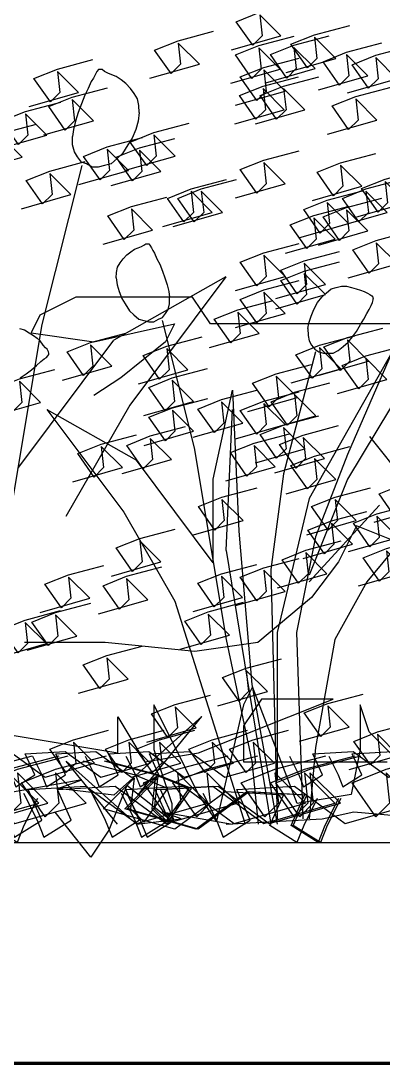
# Model space of a CAD drawing. Header units: metres. Extents: x -109 to 591, y -5 to 592.
# Drawn here: x 474.731 to 474.8951, y 6.5749 to 7.0474 of the extents above; entities that cross this region are included whole.
import ezdxf

# ---------------------------------------------------------------- set-up
doc = ezdxf.new("R2010")
doc.units = ezdxf.units.M
doc.header["$LTSCALE"] = 0.03
doc.layers.add('ARBOLES', color=118, linetype='Continuous')
doc.layers.add('Areas verdes', color=74, linetype='Continuous')
doc.layers.add('Muro', color=7, linetype='Continuous', lineweight=70)
doc.layers.add('Muro bajo', color=7, linetype='Continuous', lineweight=30)

# ---------------------------------------------------------------- blocks, each defined once
blk = doc.blocks.new('palm1')
at = {"layer": 'ARBOLES', "color": 108}
for points in [[(296.17797, 19.08895), (296.19604, 19.11151)], [(296.17828, 18.94474), (296.19634, 18.96279), (296.20085, 18.97633), (296.20085, 18.95377), (296.20537, 18.93121), (296.23246, 18.92669), (296.25504, 18.98536), (296.25956, 18.97633), (296.27311, 18.91767), (296.28214, 18.93121), (296.29568, 18.95828), (296.30472, 18.97633), (296.30472, 18.95377), (296.29568, 18.92669), (296.29568, 18.91767), (296.31826, 18.93572), (296.32729, 18.91316), (296.33632, 18.89962), (296.35439, 18.92218)]]:
    blk.add_lwpolyline(points, dxfattribs=at)
at = {"layer": 'ARBOLES', "color": 53}
for points in [[(296.02328, 19.20879), (296.04585, 19.21781), (296.06392, 19.21781), (296.09101, 19.20427), (296.09553, 19.17268), (296.15423, 19.16817), (296.19036, 19.16817), (296.21293, 19.16817), (296.27615, 19.16817), (296.28518, 19.18171), (296.34389, 19.18171), (296.36195, 19.17268), (296.36647, 19.16366), (296.33486, 19.15915), (296.29422, 19.16817), (296.29873, 19.15915), (296.32131, 19.1411), (296.33486, 19.13207)], [(296.37695, 18.96119), (296.32276, 18.95216), (296.32276, 18.97021), (296.30922, 18.94765), (296.28212, 18.95216), (296.21439, 18.97924), (296.25051, 18.97924), (296.25954, 18.9657), (296.25954, 18.94765), (296.18729, 18.94765)]]:
    blk.add_lwpolyline(points, dxfattribs=at)
at = {"layer": 'ARBOLES', "color": 72}
blk.add_lwpolyline([(296.1801, 19.05739), (296.20268, 19.06641), (296.21171, 19.04836), (296.22525, 19.03031), (296.25235, 19.00775), (296.28396, 19.00324), (296.32912, 19.00775), (296.36976, 19.00775)], dxfattribs=at)

msp = doc.modelspace()

# ---------------------------------------------------------------- linework, layer by layer
at = {"layer": 'Areas verdes', "color": 6, "linetype": 'Continuous'}
for p, q in [((474.76468, 7.02299), (474.76382, 7.02144)), ((474.76545, 7.02454), (474.76468, 7.02299)), ((474.76615, 7.02532), (474.76545, 7.02454)), ((474.76685, 7.02532), (474.76615, 7.02532)), ((474.76778, 7.02532), (474.76685, 7.02532)), ((474.76887, 7.02454), (474.76778, 7.02532)), ((474.77034, 7.02377), (474.76887, 7.02454)), ((474.77213, 7.02299), (474.77034, 7.02377)), ((474.77422, 7.02221), (474.77213, 7.02299)), ((474.77639, 7.02066), (474.77422, 7.02221)), ((474.76281, 7.01989), (474.7615, 7.01678)), ((474.76382, 7.02144), (474.76281, 7.01989)), ((474.77857, 7.01911), (474.77639, 7.02066)), ((474.78066, 7.01678), (474.77857, 7.01911)), ((474.75994, 7.01368), (474.75847, 7.0098)), ((474.7615, 7.01678), (474.75994, 7.01368)), ((474.78237, 7.01445), (474.78066, 7.01678)), ((474.78376, 7.01213), (474.78237, 7.01445)), ((474.75847, 7.0098), (474.75699, 7.00592)), ((474.78446, 7.00902), (474.78376, 7.01213)), ((474.78462, 7.00592), (474.78446, 7.00902)), ((474.75699, 7.00592), (474.75575, 7.00204)), ((474.78462, 7.00592), (474.78407, 7.00204)), ((474.75575, 7.00204), (474.75482, 6.99816)), ((474.78407, 7.00204), (474.78299, 6.99816)), ((474.75482, 6.99816), (474.75436, 6.99506)), ((474.75443, 6.99118), (474.75436, 6.99506)), ((474.78144, 6.99428), (474.77942, 6.99118)), ((474.78299, 6.99816), (474.78144, 6.99428)), ((474.75521, 6.98807), (474.75443, 6.99118)), ((474.77942, 6.99118), (474.77709, 6.9873)), ((474.75661, 6.98575), (474.75521, 6.98807)), ((474.75847, 6.98342), (474.75661, 6.98575)), ((474.77453, 6.98497), (474.77182, 6.98264)), ((474.77709, 6.9873), (474.77453, 6.98497)), ((474.76072, 6.98264), (474.75847, 6.98342)), ((474.76328, 6.98109), (474.76072, 6.98264)), ((474.76607, 6.98109), (474.76328, 6.98109)), ((474.76894, 6.98187), (474.76607, 6.98109)), ((474.77182, 6.98264), (474.76894, 6.98187)), ((474.78674, 6.94579), (474.78761, 6.94641)), ((474.78761, 6.94641), (474.78836, 6.94641)), ((474.78836, 6.94641), (474.78892, 6.94641)), ((474.78892, 6.94641), (474.78947, 6.94579)), ((474.77898, 6.94144), (474.78072, 6.94268)), ((474.78072, 6.94268), (474.78246, 6.94392)), ((474.78246, 6.94392), (474.78414, 6.94454)), ((474.78414, 6.94454), (474.78556, 6.94516)), ((474.78556, 6.94516), (474.78674, 6.94579)), ((474.78947, 6.94579), (474.79009, 6.94454)), ((474.79009, 6.94454), (474.79078, 6.9433)), ((474.79078, 6.9433), (474.79158, 6.94206)), ((474.79158, 6.94206), (474.79264, 6.93958)), ((474.77482, 6.93585), (474.77594, 6.93772)), ((474.77594, 6.93772), (474.77731, 6.93958)), ((474.77731, 6.93958), (474.77898, 6.94144)), ((474.79264, 6.93958), (474.79388, 6.93709)), ((474.79388, 6.93709), (474.79506, 6.93399)), ((474.77414, 6.93089), (474.77427, 6.93337)), ((474.77427, 6.93337), (474.77482, 6.93585)), ((474.79506, 6.93399), (474.79624, 6.93089)), ((474.77414, 6.93089), (474.77458, 6.92778)), ((474.77458, 6.92778), (474.77545, 6.92468)), ((474.79624, 6.93089), (474.79723, 6.92778)), ((474.79723, 6.92778), (474.79798, 6.92468)), ((474.77545, 6.92468), (474.77669, 6.92158)), ((474.79798, 6.92468), (474.79835, 6.9222)), ((474.86725, 6.9222), (474.8693, 6.92406)), ((474.8693, 6.92406), (474.87154, 6.92592)), ((474.87154, 6.92592), (474.87383, 6.92654)), ((474.87383, 6.92654), (474.87619, 6.92716)), ((474.87619, 6.92716), (474.87849, 6.92716)), ((474.87849, 6.92716), (474.88072, 6.92654)), ((474.88072, 6.92654), (474.88283, 6.92592)), ((474.88283, 6.92592), (474.88476, 6.9253)), ((474.88476, 6.9253), (474.8865, 6.92468)), ((474.8865, 6.92468), (474.88792, 6.92406)), ((474.88792, 6.92406), (474.88904, 6.92344)), ((474.88904, 6.92344), (474.88991, 6.92282)), ((474.88991, 6.92282), (474.89041, 6.9222)), ((474.77669, 6.92158), (474.7783, 6.91909)), ((474.7783, 6.91909), (474.78016, 6.91599)), ((474.79767, 6.91661), (474.79829, 6.91909)), ((474.79829, 6.91909), (474.79835, 6.9222)), ((474.86371, 6.91661), (474.86533, 6.91971)), ((474.86533, 6.91971), (474.86725, 6.9222)), ((474.88873, 6.91661), (474.8896, 6.91847)), ((474.8896, 6.91847), (474.89022, 6.91971)), ((474.89022, 6.91971), (474.89053, 6.92096)), ((474.89041, 6.9222), (474.89059, 6.92158)), ((474.89053, 6.92096), (474.89059, 6.92158)), ((474.78016, 6.91599), (474.78221, 6.91413)), ((474.78221, 6.91413), (474.78438, 6.91227)), ((474.79506, 6.91289), (474.79655, 6.91475)), ((474.79655, 6.91475), (474.79767, 6.91661)), ((474.86148, 6.9104), (474.86241, 6.91351)), ((474.86241, 6.91351), (474.86371, 6.91661)), ((474.88631, 6.91227), (474.88761, 6.91475)), ((474.88761, 6.91475), (474.88873, 6.91661)), ((474.78438, 6.91227), (474.78668, 6.91164)), ((474.78668, 6.91164), (474.78898, 6.91102)), ((474.78898, 6.91102), (474.79121, 6.91102)), ((474.79121, 6.91102), (474.79326, 6.91227)), ((474.79326, 6.91227), (474.79506, 6.91289)), ((474.86098, 6.90792), (474.86148, 6.9104)), ((474.88302, 6.90668), (474.88476, 6.90978)), ((474.88476, 6.90978), (474.88631, 6.91227)), ((474.73035, 6.90792), (474.73264, 6.9073)), ((474.73264, 6.9073), (474.73475, 6.90606)), ((474.73475, 6.90606), (474.73668, 6.90482)), ((474.73668, 6.90482), (474.73835, 6.90357)), ((474.86098, 6.90792), (474.86105, 6.90482)), ((474.86105, 6.90482), (474.8616, 6.90233)), ((474.87917, 6.90171), (474.88116, 6.9042)), ((474.88116, 6.9042), (474.88302, 6.90668)), ((474.73978, 6.90233), (474.73835, 6.90357)), ((474.74109, 6.90047), (474.73978, 6.90233)), ((474.74208, 6.89923), (474.74109, 6.90047)), ((474.74289, 6.89861), (474.74208, 6.89923)), ((474.8616, 6.90233), (474.86266, 6.90047)), ((474.86266, 6.90047), (474.86415, 6.89861)), ((474.87476, 6.89799), (474.877, 6.89985)), ((474.877, 6.89985), (474.87917, 6.90171)), ((474.74152, 6.89426), (474.74258, 6.89488)), ((474.74258, 6.89488), (474.74326, 6.89551)), ((474.74344, 6.89737), (474.74289, 6.89861)), ((474.74326, 6.89551), (474.74363, 6.89613)), ((474.74369, 6.89675), (474.74344, 6.89737)), ((474.74363, 6.89613), (474.74369, 6.89675)), ((474.86415, 6.89861), (474.86595, 6.89737)), ((474.86595, 6.89737), (474.868, 6.89675)), ((474.868, 6.89675), (474.87017, 6.89675)), ((474.87017, 6.89675), (474.87247, 6.89675)), ((474.87247, 6.89675), (474.87476, 6.89799)), ((474.73587, 6.8893), (474.73811, 6.89116)), ((474.73811, 6.89116), (474.74003, 6.89302)), ((474.74003, 6.89302), (474.74152, 6.89426)), ((474.73072, 6.88557), (474.73339, 6.88744)), ((474.73339, 6.88744), (474.73587, 6.8893))]:
    msp.add_line(p, q, dxfattribs=at)
at = {"layer": 'Areas verdes', "linetype": 'Continuous'}
for p, q in [((474.75862, 6.98187), (474.74047, 6.90971)), ((474.8238, 6.93143), (474.77306, 6.90272)), ((474.8238, 6.93143), (474.78035, 6.87324)), ((474.74047, 6.90971), (474.72239, 6.80108)), ((474.79494, 6.91164), (474.80946, 6.85392)), ((474.7296, 6.84453), (474.77306, 6.90272)), ((474.86446, 6.89737), (474.85, 6.84212)), ((474.89922, 6.89737), (474.8616, 6.83095)), ((474.89922, 6.89737), (474.87898, 6.85081)), ((474.90506, 6.88309), (474.87898, 6.83964)), ((474.81815, 6.83964), (474.82684, 6.87999)), ((474.82684, 6.87999), (474.8297, 6.81605)), ((474.74279, 6.8713), (474.78339, 6.84833)), ((474.74279, 6.8713), (474.77756, 6.82474)), ((474.78035, 6.87324), (474.75133, 6.8228)), ((474.82392, 6.80736), (474.82684, 6.8713)), ((474.80946, 6.85392), (474.82392, 6.76701)), ((474.81815, 6.80177), (474.78339, 6.84833)), ((474.87898, 6.85081), (474.86446, 6.81357)), ((474.81815, 6.80177), (474.81815, 6.83964)), ((474.85, 6.84212), (474.84422, 6.79867)), ((474.87898, 6.83964), (474.8616, 6.79619)), ((474.8616, 6.83095), (474.84708, 6.77012)), ((474.77756, 6.82474), (474.80077, 6.78439)), ((474.8616, 6.79308), (474.89345, 6.82784)), ((474.91375, 6.82474), (474.88767, 6.79308)), ((474.8297, 6.81605), (474.83553, 6.74653)), ((474.86446, 6.81357), (474.85577, 6.77012)), ((474.82392, 6.80736), (474.84422, 6.68321)), ((474.84422, 6.79867), (474.84708, 6.6857)), ((474.88767, 6.79308), (474.87315, 6.76701)), ((474.80077, 6.78439), (474.83262, 6.68321)), ((474.82392, 6.76701), (474.83553, 6.71177)), ((474.84708, 6.77012), (474.84708, 6.70308)), ((474.85577, 6.77012), (474.85869, 6.6857)), ((474.87315, 6.76701), (474.86446, 6.71797)), ((474.83553, 6.74653), (474.84708, 6.68321)), ((474.81294, 6.73202), (474.77306, 6.69633)), ((474.78392, 6.69633), (474.81294, 6.73202)), ((474.86446, 6.71797), (474.8616, 6.6857)), ((474.75148, 6.71177), (474.78339, 6.68321)), ((474.7747, 6.68321), (474.75148, 6.71177)), ((474.83553, 6.71177), (474.83839, 6.68321)), ((474.75862, 6.70331), (474.71874, 6.69633)), ((474.74776, 6.69943), (474.75862, 6.70331)), ((474.77306, 6.69633), (474.74776, 6.69943)), ((474.79494, 6.6888), (474.82684, 6.68321)), ((474.80363, 6.6857), (474.79494, 6.6888)), ((474.86738, 6.6857), (474.88184, 6.6888)), ((474.88184, 6.6888), (474.9166, 6.6857)), ((474.78339, 6.68321), (474.80363, 6.6857)), ((474.82392, 6.68321), (474.86738, 6.6857))]:
    msp.add_line(p, q, dxfattribs=at)
at = {"layer": 'Areas verdes'}
for points in [[(474.82639, 7.03425), (474.8488, 7.04065), (474.83919, 7.05025), (474.84026, 7.04065), (474.83599, 7.03638), (474.82852, 7.04705), (474.83919, 7.05131), (474.8552, 7.05558)], [(474.78941, 7.0214), (474.81182, 7.0278), (474.80222, 7.03739), (474.80328, 7.0278), (474.79902, 7.02353), (474.79155, 7.0342), (474.80222, 7.03846), (474.81822, 7.04273)], [(474.85118, 7.02403), (474.87359, 7.03043), (474.86399, 7.04002), (474.86506, 7.03043), (474.86079, 7.02616), (474.85332, 7.03682), (474.86399, 7.04109), (474.87999, 7.04535)], [(474.82602, 7.01918), (474.84843, 7.02558), (474.83882, 7.03517), (474.83989, 7.02558), (474.83562, 7.02131), (474.82815, 7.03197), (474.83882, 7.03624), (474.85483, 7.0405)], [(474.84186, 7.01937), (474.86427, 7.02577), (474.85467, 7.03536), (474.85573, 7.02577), (474.85147, 7.0215), (474.844, 7.03217), (474.85467, 7.03643), (474.87067, 7.0407)], [(474.86572, 7.01613), (474.88813, 7.02253), (474.87852, 7.03212), (474.87959, 7.02253), (474.87532, 7.01826), (474.86785, 7.02892), (474.87852, 7.03319), (474.89453, 7.03745)], [(474.87888, 7.01478), (474.90129, 7.02118), (474.89169, 7.03077), (474.89275, 7.02118), (474.88849, 7.01691), (474.88102, 7.02757), (474.89169, 7.03184), (474.90769, 7.0361)], [(474.73475, 7.00855), (474.75716, 7.01495), (474.74756, 7.02454), (474.74862, 7.01495), (474.74435, 7.01068), (474.73688, 7.02135), (474.74756, 7.02561), (474.76356, 7.02988)], [(474.82822, 7.00922), (474.85063, 7.01562), (474.84103, 7.02521), (474.84209, 7.01562), (474.83783, 7.01135), (474.83036, 7.02202), (474.84103, 7.02628), (474.85703, 7.03055)], [(474.82788, 7.00074), (474.85029, 7.00714), (474.84068, 7.01674), (474.84175, 7.00714), (474.83748, 7.00287), (474.83001, 7.01354), (474.84068, 7.0178), (474.85669, 7.02207)], [(474.8372, 7.00074), (474.85961, 7.00714), (474.85001, 7.01674), (474.85107, 7.00714), (474.8468, 7.00287), (474.83933, 7.01354), (474.85001, 7.0178), (474.86601, 7.02207)], [(474.86983, 6.99608), (474.89224, 7.00248), (474.88263, 7.01208), (474.8837, 7.00248), (474.87943, 6.99822), (474.87196, 7.00888), (474.88263, 7.01314), (474.89864, 7.01741)], [(474.74145, 6.99578), (474.76386, 7.00218), (474.75425, 7.01177), (474.75532, 7.00218), (474.75105, 6.99791), (474.74358, 7.00857), (474.75425, 7.01284), (474.77026, 7.0171)], [(474.72028, 6.98927), (474.74269, 6.99567), (474.73309, 7.00527), (474.73415, 6.99567), (474.72988, 6.99141), (474.72241, 7.00207), (474.73309, 7.00633), (474.74909, 7.0106)], [(474.70921, 6.9793), (474.73162, 6.9857), (474.72201, 6.9953), (474.72308, 6.9857), (474.71881, 6.98144), (474.71134, 6.9921), (474.72201, 6.99636), (474.73802, 7.00063)], [(474.77842, 6.97972), (474.80083, 6.98611), (474.79123, 6.99571), (474.79229, 6.98611), (474.78803, 6.98185), (474.78056, 6.99251), (474.79123, 6.99678), (474.80723, 7.00104)], [(474.75726, 6.97321), (474.77967, 6.97961), (474.77006, 6.9892), (474.77113, 6.97961), (474.76686, 6.97534), (474.75939, 6.986), (474.77006, 6.99027), (474.78607, 6.99453)], [(474.77194, 6.9728), (474.79435, 6.97919), (474.78475, 6.98879), (474.78582, 6.97919), (474.78155, 6.97493), (474.77408, 6.98559), (474.78475, 6.98986), (474.80076, 6.99412)], [(474.82822, 6.96721), (474.85063, 6.97361), (474.84103, 6.98321), (474.84209, 6.97361), (474.83783, 6.96934), (474.83036, 6.98001), (474.84103, 6.98427), (474.85703, 6.98854)], [(474.863, 6.96606), (474.88541, 6.97245), (474.8758, 6.98205), (474.87687, 6.97245), (474.8726, 6.96819), (474.86513, 6.97885), (474.8758, 6.98311), (474.89181, 6.98738)], [(474.73125, 6.96229), (474.75366, 6.96868), (474.74406, 6.97828), (474.74513, 6.96868), (474.74086, 6.96442), (474.73339, 6.97508), (474.74406, 6.97935), (474.76007, 6.98361)], [(474.88314, 6.95858), (474.90555, 6.96498), (474.89594, 6.97458), (474.89701, 6.96498), (474.89274, 6.96072), (474.88527, 6.97138), (474.89594, 6.97564), (474.91195, 6.97991)], [(474.79525, 6.95417), (474.81766, 6.96057), (474.80806, 6.97016), (474.80912, 6.96057), (474.80485, 6.9563), (474.79738, 6.96696), (474.80806, 6.97123), (474.82406, 6.97549)], [(474.79991, 6.95417), (474.82232, 6.96057), (474.81272, 6.97016), (474.81378, 6.96057), (474.80951, 6.9563), (474.80205, 6.96696), (474.81272, 6.97123), (474.82872, 6.97549)], [(474.87449, 6.95417), (474.8969, 6.96057), (474.88729, 6.97016), (474.88836, 6.96057), (474.88409, 6.9563), (474.87662, 6.96696), (474.88729, 6.97123), (474.9033, 6.97549)], [(474.85693, 6.94911), (474.87934, 6.95551), (474.86974, 6.96511), (474.87081, 6.95551), (474.86654, 6.95125), (474.85907, 6.96191), (474.86974, 6.96617), (474.88575, 6.97044)], [(474.76823, 6.94622), (474.79064, 6.95262), (474.78104, 6.96222), (474.7821, 6.95262), (474.77784, 6.94835), (474.77037, 6.95902), (474.78104, 6.96328), (474.79704, 6.96755)], [(474.86572, 6.94581), (474.88813, 6.95221), (474.87852, 6.9618), (474.87959, 6.95221), (474.87532, 6.94794), (474.86785, 6.9586), (474.87852, 6.96287), (474.89453, 6.96713)], [(474.8509, 6.94211), (474.87331, 6.94851), (474.86371, 6.9581), (474.86477, 6.94851), (474.8605, 6.94424), (474.85303, 6.9549), (474.86371, 6.95917), (474.87971, 6.96343)], [(474.87915, 6.93088), (474.90156, 6.93728), (474.89196, 6.94688), (474.89302, 6.93728), (474.88875, 6.93301), (474.88128, 6.94368), (474.89196, 6.94794), (474.90796, 6.95221)], [(474.82822, 6.9252), (474.85063, 6.9316), (474.84103, 6.9412), (474.84209, 6.9316), (474.83783, 6.92734), (474.83036, 6.938), (474.84103, 6.94226), (474.85703, 6.94653)], [(474.84652, 6.92157), (474.86893, 6.92796), (474.85933, 6.93756), (474.86039, 6.92796), (474.85613, 6.9237), (474.84866, 6.93436), (474.85933, 6.93863), (474.87533, 6.94289)], [(474.84652, 6.91691), (474.86893, 6.92331), (474.85933, 6.9329), (474.86039, 6.92331), (474.85613, 6.91904), (474.84866, 6.9297), (474.85933, 6.93397), (474.87533, 6.93823)], [(474.82822, 6.9084), (474.85063, 6.9148), (474.84103, 6.92439), (474.84209, 6.9148), (474.83783, 6.91053), (474.83036, 6.92119), (474.84103, 6.92546), (474.85703, 6.92972)], [(474.81646, 6.89937), (474.83887, 6.90576), (474.82926, 6.91536), (474.83033, 6.90576), (474.82606, 6.9015), (474.81859, 6.91216), (474.82926, 6.91643), (474.84527, 6.92069)], [(474.74978, 6.88456), (474.77219, 6.89096), (474.76258, 6.90056), (474.76365, 6.89096), (474.75938, 6.8867), (474.75191, 6.89736), (474.76258, 6.90162), (474.77859, 6.90589)], [(474.78422, 6.88289), (474.80663, 6.88929), (474.79703, 6.89888), (474.79809, 6.88929), (474.79382, 6.88502), (474.78635, 6.89569), (474.79703, 6.89995), (474.81303, 6.90422)], [(474.85343, 6.8833), (474.87584, 6.8897), (474.86624, 6.8993), (474.86731, 6.8897), (474.86304, 6.88544), (474.85557, 6.8961), (474.86624, 6.90036), (474.88225, 6.90463)], [(474.86607, 6.8868), (474.88848, 6.8932), (474.87888, 6.90279), (474.87994, 6.8932), (474.87568, 6.88893), (474.86821, 6.89959), (474.87888, 6.90386), (474.89488, 6.90812)], [(474.87441, 6.87847), (474.89681, 6.88487), (474.88721, 6.89447), (474.88828, 6.88487), (474.88401, 6.88061), (474.87654, 6.89127), (474.88721, 6.89553), (474.90322, 6.8998)], [(474.78675, 6.8685), (474.80916, 6.8749), (474.79956, 6.88449), (474.80063, 6.8749), (474.79636, 6.87063), (474.78889, 6.88129), (474.79956, 6.88556), (474.81557, 6.88982)], [(474.83384, 6.87032), (474.85625, 6.87672), (474.84664, 6.88632), (474.84771, 6.87672), (474.84344, 6.87245), (474.83597, 6.88312), (474.84664, 6.88738), (474.86265, 6.89165)], [(474.71754, 6.86809), (474.73995, 6.87448), (474.73035, 6.88408), (474.73141, 6.87448), (474.72714, 6.87022), (474.71967, 6.88088), (474.73035, 6.88515), (474.74635, 6.88941)], [(474.84217, 6.862), (474.86458, 6.86839), (474.85497, 6.87799), (474.85604, 6.86839), (474.85177, 6.86413), (474.8443, 6.87479), (474.85497, 6.87906), (474.87098, 6.88332)], [(474.78682, 6.85495), (474.80923, 6.86135), (474.79963, 6.87095), (474.80069, 6.86135), (474.79643, 6.85709), (474.78896, 6.86775), (474.79963, 6.87201), (474.81563, 6.87628)], [(474.80905, 6.85866), (474.83146, 6.86505), (474.82185, 6.87465), (474.82292, 6.86505), (474.81865, 6.86079), (474.81118, 6.87145), (474.82185, 6.87572), (474.83786, 6.87998)], [(474.82822, 6.85799), (474.85063, 6.86439), (474.84103, 6.87398), (474.84209, 6.86439), (474.83783, 6.86012), (474.83036, 6.87078), (474.84103, 6.87505), (474.85703, 6.87931)], [(474.8372, 6.84705), (474.85961, 6.85345), (474.85001, 6.86304), (474.85107, 6.85345), (474.8468, 6.84918), (474.83933, 6.85984), (474.85001, 6.86411), (474.86601, 6.86837)], [(474.77681, 6.84218), (474.79922, 6.84858), (474.78962, 6.85817), (474.79068, 6.84858), (474.78641, 6.84431), (474.77895, 6.85497), (474.78962, 6.85924), (474.80562, 6.8635)], [(474.84602, 6.84259), (474.86843, 6.84899), (474.85883, 6.85859), (474.8599, 6.84899), (474.85563, 6.84472), (474.84816, 6.85539), (474.85883, 6.85965), (474.87484, 6.86392)], [(474.75458, 6.83848), (474.77699, 6.84488), (474.76739, 6.85447), (474.76846, 6.84488), (474.76419, 6.84061), (474.75672, 6.85127), (474.76739, 6.85554), (474.7834, 6.8598)], [(474.8238, 6.83889), (474.84621, 6.84529), (474.8366, 6.85488), (474.83767, 6.84529), (474.8334, 6.84102), (474.82593, 6.85169), (474.8366, 6.85595), (474.85261, 6.86022)], [(474.85118, 6.83308), (474.87359, 6.83948), (474.86399, 6.84907), (474.86506, 6.83948), (474.86079, 6.83521), (474.85332, 6.84587), (474.86399, 6.85014), (474.87999, 6.8544)], [(474.89107, 6.8202), (474.91348, 6.8266), (474.90387, 6.8362), (474.90494, 6.8266), (474.90067, 6.82233), (474.8932, 6.833), (474.90387, 6.83726), (474.91988, 6.84153)], [(474.80923, 6.81445), (474.83164, 6.82085), (474.82204, 6.83044), (474.82311, 6.82085), (474.81884, 6.81658), (474.81137, 6.82724), (474.82204, 6.83151), (474.83804, 6.83577)], [(474.86051, 6.81445), (474.88292, 6.82085), (474.87331, 6.83044), (474.87438, 6.82085), (474.87011, 6.81658), (474.86264, 6.82724), (474.87331, 6.83151), (474.88932, 6.83577)], [(474.85883, 6.80373), (474.88124, 6.81012), (474.87164, 6.81972), (474.8727, 6.81012), (474.86844, 6.80586), (474.86097, 6.81652), (474.87164, 6.82079), (474.88764, 6.82505)], [(474.87943, 6.80684), (474.90184, 6.81324), (474.89224, 6.82283), (474.89331, 6.81324), (474.88904, 6.80897), (474.88157, 6.81964), (474.89224, 6.8239), (474.90825, 6.82817)], [(474.772, 6.79574), (474.79441, 6.80214), (474.78481, 6.81173), (474.78588, 6.80214), (474.78161, 6.79787), (474.77414, 6.80853), (474.78481, 6.8128), (474.80082, 6.81706)], [(474.8472, 6.79036), (474.86961, 6.79676), (474.86, 6.80636), (474.86107, 6.79676), (474.8568, 6.7925), (474.84933, 6.80316), (474.86, 6.80742), (474.87601, 6.81169)], [(474.88383, 6.79124), (474.90624, 6.79764), (474.89663, 6.80723), (474.8977, 6.79764), (474.89343, 6.79337), (474.88596, 6.80403), (474.89663, 6.8083), (474.91264, 6.81256)], [(474.73977, 6.77926), (474.76218, 6.78566), (474.75257, 6.79526), (474.75364, 6.78566), (474.74937, 6.78139), (474.7419, 6.79206), (474.75257, 6.79632), (474.76858, 6.80059)], [(474.76609, 6.77858), (474.78849, 6.78498), (474.77889, 6.79457), (474.77996, 6.78498), (474.77569, 6.78071), (474.76822, 6.79137), (474.77889, 6.79564), (474.7949, 6.7999)], [(474.80898, 6.77967), (474.83139, 6.78607), (474.82179, 6.79567), (474.82285, 6.78607), (474.81858, 6.78181), (474.81111, 6.79247), (474.82179, 6.79673), (474.83779, 6.801)], [(474.82822, 6.78237), (474.85063, 6.78877), (474.84103, 6.79837), (474.84209, 6.78877), (474.83783, 6.7845), (474.83036, 6.79517), (474.84103, 6.79943), (474.85703, 6.8037)], [(474.73385, 6.7621), (474.75626, 6.7685), (474.74665, 6.7781), (474.74772, 6.7685), (474.74345, 6.76424), (474.73598, 6.7749), (474.74665, 6.77916), (474.76266, 6.78343)], [(474.80306, 6.76252), (474.82547, 6.76891), (474.81587, 6.77851), (474.81693, 6.76891), (474.81267, 6.76465), (474.8052, 6.77531), (474.81587, 6.77957), (474.83187, 6.78384)], [(474.72014, 6.75873), (474.74255, 6.76512), (474.73295, 6.77472), (474.73401, 6.76512), (474.72974, 6.76086), (474.72228, 6.77152), (474.73295, 6.77579), (474.74895, 6.78005)], [(474.75712, 6.74266), (474.77953, 6.74906), (474.76992, 6.75866), (474.77099, 6.74906), (474.76672, 6.7448), (474.75925, 6.75546), (474.76992, 6.75972), (474.78593, 6.76399)], [(474.82025, 6.73696), (474.84265, 6.74335), (474.83305, 6.75295), (474.83412, 6.74335), (474.82985, 6.73909), (474.82238, 6.74975), (474.83305, 6.75402), (474.84906, 6.75828)], [(474.78801, 6.72048), (474.81042, 6.72688), (474.80081, 6.73647), (474.80188, 6.72688), (474.79761, 6.72261), (474.79014, 6.73327), (474.80081, 6.73754), (474.81682, 6.7418)], [(474.85722, 6.72089), (474.87963, 6.72729), (474.87003, 6.73689), (474.87109, 6.72729), (474.86683, 6.72302), (474.85936, 6.73369), (474.87003, 6.73795), (474.88603, 6.74222)], [(474.87966, 6.70799), (474.90207, 6.71439), (474.89247, 6.72399), (474.89354, 6.71439), (474.88927, 6.71013), (474.8818, 6.72079), (474.89247, 6.72505), (474.90847, 6.72932)], [(474.69712, 6.71409), (474.70139, 6.70556), (474.70353, 6.70023), (474.71206, 6.70556), (474.70779, 6.71516), (474.72593, 6.71622), (474.74194, 6.7045), (474.76435, 6.71089), (474.75475, 6.72049), (474.75581, 6.71089), (474.75154, 6.70663), (474.74407, 6.71729), (474.75475, 6.72156), (474.77075, 6.72582)], [(474.72231, 6.71409), (474.72658, 6.70556), (474.72871, 6.70023), (474.73725, 6.70556), (474.73298, 6.71516), (474.75112, 6.71622), (474.76713, 6.7045), (474.78954, 6.71089), (474.77993, 6.72049), (474.781, 6.71089), (474.77673, 6.70663), (474.76926, 6.71729), (474.77993, 6.72156), (474.79594, 6.72582)], [(474.7362, 6.71409), (474.74047, 6.70556), (474.7426, 6.70023), (474.75114, 6.70556), (474.74687, 6.71516), (474.76501, 6.71622), (474.78102, 6.7045), (474.80343, 6.71089), (474.79382, 6.72049), (474.79489, 6.71089), (474.79062, 6.70663), (474.78315, 6.71729), (474.79382, 6.72156), (474.80983, 6.72582)], [(474.76006, 6.71409), (474.76433, 6.70556), (474.76646, 6.70023), (474.775, 6.70556), (474.77073, 6.71516), (474.78887, 6.71622), (474.80488, 6.7045), (474.82729, 6.71089), (474.81768, 6.72049), (474.81875, 6.71089), (474.81448, 6.70663), (474.80701, 6.71729), (474.81768, 6.72156), (474.83369, 6.72582)], [(474.77857, 6.71409), (474.78284, 6.70556), (474.78498, 6.70023), (474.79351, 6.70556), (474.78924, 6.71516), (474.80739, 6.71622), (474.82339, 6.7045), (474.8458, 6.71089), (474.8362, 6.72049), (474.83726, 6.71089), (474.833, 6.70663), (474.82553, 6.71729), (474.8362, 6.72156), (474.8522, 6.72582)], [(474.85262, 6.71409), (474.85689, 6.70556), (474.85902, 6.70023), (474.86756, 6.70556), (474.86329, 6.71516), (474.88143, 6.71622), (474.89744, 6.7045), (474.91985, 6.71089), (474.91025, 6.72049), (474.91131, 6.71089), (474.90704, 6.70663), (474.89957, 6.71729), (474.91025, 6.72156), (474.92625, 6.72582)], [(474.87043, 6.71409), (474.8747, 6.70556), (474.87684, 6.70023), (474.88537, 6.70556), (474.88111, 6.71516), (474.89925, 6.71622), (474.91525, 6.7045), (474.93766, 6.71089), (474.92806, 6.72049), (474.92912, 6.71089), (474.92486, 6.70663), (474.91739, 6.71729), (474.92806, 6.72156), (474.94406, 6.72582)], [(474.63018, 6.69737), (474.63633, 6.68509), (474.6394, 6.67741), (474.65169, 6.68509), (474.64555, 6.69891), (474.67167, 6.70044), (474.69472, 6.68355), (474.72699, 6.69276), (474.71316, 6.70658), (474.71469, 6.69276), (474.70855, 6.68662), (474.69779, 6.70198), (474.71316, 6.70812), (474.73621, 6.71426)], [(474.73849, 6.69487), (474.73234, 6.68258), (474.72927, 6.67491), (474.71698, 6.68258), (474.72312, 6.6964), (474.697, 6.69794), (474.67395, 6.68105), (474.64168, 6.69026), (474.65551, 6.70408), (474.65397, 6.69026), (474.66012, 6.68412), (474.67088, 6.69947), (474.65551, 6.70561), (474.63246, 6.71175)], [(474.64238, 6.69737), (474.64852, 6.68509), (474.6516, 6.67741), (474.66389, 6.68509), (474.65774, 6.69891), (474.68387, 6.70044), (474.70691, 6.68355), (474.73918, 6.69276), (474.72535, 6.70658), (474.72689, 6.69276), (474.72074, 6.68662), (474.70999, 6.70198), (474.72535, 6.70812), (474.7484, 6.71426)], [(474.64645, 6.69737), (474.6526, 6.68509), (474.65567, 6.67741), (474.66796, 6.68509), (474.66182, 6.69891), (474.68794, 6.70044), (474.71099, 6.68355), (474.74326, 6.69276), (474.72943, 6.70658), (474.73096, 6.69276), (474.72482, 6.68662), (474.71406, 6.70198), (474.72943, 6.70812), (474.75248, 6.71426)], [(474.6637, 6.69737), (474.66984, 6.68509), (474.67292, 6.67741), (474.68521, 6.68509), (474.67906, 6.69891), (474.70518, 6.70044), (474.72823, 6.68355), (474.7605, 6.69276), (474.74667, 6.70658), (474.74821, 6.69276), (474.74206, 6.68662), (474.73131, 6.70198), (474.74667, 6.70812), (474.76972, 6.71426)], [(474.71891, 6.69737), (474.72506, 6.68509), (474.72813, 6.67741), (474.74042, 6.68509), (474.73428, 6.69891), (474.7604, 6.70044), (474.78345, 6.68355), (474.81572, 6.69276), (474.80189, 6.70658), (474.80343, 6.69276), (474.79728, 6.68662), (474.78652, 6.70198), (474.80189, 6.70812), (474.82494, 6.71426)], [(474.73224, 6.69737), (474.73839, 6.68509), (474.74146, 6.67741), (474.75376, 6.68509), (474.74761, 6.69891), (474.77373, 6.70044), (474.79678, 6.68355), (474.82905, 6.69276), (474.81522, 6.70658), (474.81676, 6.69276), (474.81061, 6.68662), (474.79986, 6.70198), (474.81522, 6.70812), (474.83827, 6.71426)], [(474.86522, 6.69487), (474.85908, 6.68258), (474.856, 6.67491), (474.84371, 6.68258), (474.84986, 6.6964), (474.82373, 6.69794), (474.80069, 6.68105), (474.76842, 6.69026), (474.78225, 6.70408), (474.78071, 6.69026), (474.78686, 6.68412), (474.79761, 6.69947), (474.78225, 6.70561), (474.7592, 6.71175)], [(474.7631, 6.69737), (474.76924, 6.68509), (474.77231, 6.67741), (474.78461, 6.68509), (474.77846, 6.69891), (474.80458, 6.70044), (474.82763, 6.68355), (474.8599, 6.69276), (474.84607, 6.70658), (474.84761, 6.69276), (474.84146, 6.68662), (474.83071, 6.70198), (474.84607, 6.70812), (474.86912, 6.71426)], [(474.87485, 6.69487), (474.86871, 6.68258), (474.86563, 6.67491), (474.85334, 6.68258), (474.85949, 6.6964), (474.83336, 6.69794), (474.81032, 6.68105), (474.77805, 6.69026), (474.79188, 6.70408), (474.79034, 6.69026), (474.79649, 6.68412), (474.80724, 6.69947), (474.79188, 6.70561), (474.76883, 6.71175)], [(474.87588, 6.69487), (474.86974, 6.68258), (474.86666, 6.67491), (474.85437, 6.68258), (474.86052, 6.6964), (474.83439, 6.69794), (474.81134, 6.68105), (474.77908, 6.69026), (474.7929, 6.70408), (474.79137, 6.69026), (474.79752, 6.68412), (474.80827, 6.69947), (474.7929, 6.70561), (474.76986, 6.71175)], [(474.77643, 6.69737), (474.78257, 6.68509), (474.78565, 6.67741), (474.79794, 6.68509), (474.79179, 6.69891), (474.81792, 6.70044), (474.84097, 6.68355), (474.87324, 6.69276), (474.85941, 6.70658), (474.86094, 6.69276), (474.8548, 6.68662), (474.84404, 6.70198), (474.85941, 6.70812), (474.88245, 6.71426)], [(474.7789, 6.69737), (474.78505, 6.68509), (474.78812, 6.67741), (474.80041, 6.68509), (474.79427, 6.69891), (474.82039, 6.70044), (474.84344, 6.68355), (474.87571, 6.69276), (474.86188, 6.70658), (474.86341, 6.69276), (474.85727, 6.68662), (474.84651, 6.70198), (474.86188, 6.70812), (474.88493, 6.71426)], [(474.8134, 6.69737), (474.81955, 6.68509), (474.82262, 6.67741), (474.83491, 6.68509), (474.82877, 6.69891), (474.85489, 6.70044), (474.87794, 6.68355), (474.91021, 6.69276), (474.89638, 6.70658), (474.89791, 6.69276), (474.89177, 6.68662), (474.88101, 6.70198), (474.89638, 6.70812), (474.91943, 6.71426)]]:
    msp.add_lwpolyline(points, dxfattribs=at)
at = {"layer": 'Muro'}
msp.add_line((474.41951, 6.57491), (486.28632, 6.57491), dxfattribs=at)
at = {"layer": 'Muro bajo'}
msp.add_line((474.41951, 6.67491), (486.28632, 6.67491), dxfattribs=at)

# ---------------------------------------------------------------- block references
at = {"layer": 'ARBOLES', "color": 35, "xscale": -0.9000000000000004, "yscale": 0.9, "zscale": 0.9}
msp.add_blockref('palm1', (741.4654, -10.34133), dxfattribs=at)

doc.saveas('drawing.dxf')
